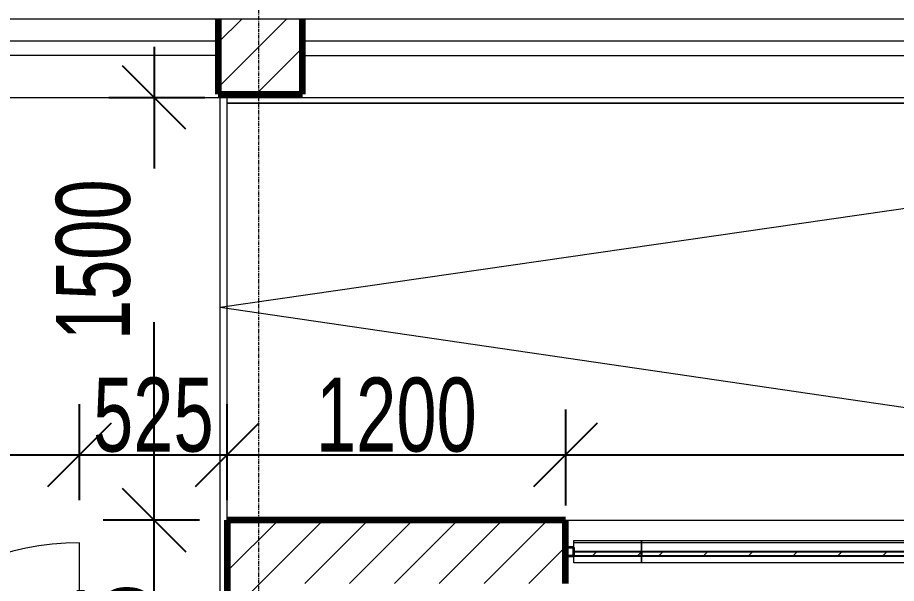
# Model space of a CAD drawing. Header units: millimetres. Extents: x -35190 to 411743, y -233114 to 23872.
# Drawn here: x 155340 to 158459, y 4874 to 6883 of the extents above; entities that cross this region are included whole.
import ezdxf

# ---------------------------------------------------------------- set-up
doc = ezdxf.new("R2010")
doc.units = ezdxf.units.MM
doc.linetypes.add('Grid Line', pattern=[22.225, 12.7, -3.175, 3.175, -3.175])
for name, color, linetype, lineweight in [('A-ANNO-DIMS', 211, 'Continuous', 9), ('A-DETL-THIN', 151, 'Continuous', 18), ('A-DOOR', 31, 'Continuous', 18), ('A-FLOR', 192, 'Continuous', 18), ('A-FLOR-HRAL', 11, 'Continuous', 18), ('A-GLAZ-CURT', 52, 'Continuous', 18), ('A-GLAZ-CWMG', 51, 'Continuous', 18), ('A-WALL', 113, 'Continuous', 18), ('A-WALL-PATT', 111, 'Continuous', 18), ('Q-CASE', 31, 'Continuous', 18), ('S-GRID', 1, 'Continuous', 9)]:
    doc.layers.add(name, color=color, linetype=linetype, lineweight=lineweight)
doc.styles.add('Arial_8', font='arial.ttf', dxfattribs={"width": 0.7, "height": 262.5})
doc.dimstyles.new('small_3_5mm', dxfattribs={"dimscale": 304.8, "dimtxt": 267.818092, "dimasz": 0.738189, "dimexe": 0.590551, "dimexo": 0.0625, "dimgap": 0.024606, "dimtad": 1, "dimdec": 0, "dimzin": 0, "dimdsep": 46, "dimtxsty": 'Arial_8', "dimblk1": 'OBLIQUE', "dimblk2": 'OBLIQUE', "dimsah": 1, "dimcen": 0.09, "dimdle": 0.590551, "dimazin": 0, "dimtfac": 1, "dimtdec": 4, "dimtix": 1, "dimtmove": 0, "dimatfit": 3, "dimfxl": 0.590551, "dimfxlon": 1, "dimtvp": 1, "dimtolj": 1, "dimtzin": 0, "dimarcsym": 2})
doc.dimstyles.new('small_3_5mm_1', dxfattribs={"dimscale": 304.8, "dimtxt": 267.818092, "dimasz": 0.738189, "dimexe": 0.590551, "dimexo": 0.0625, "dimgap": 0.024606, "dimtad": 1, "dimdec": 0, "dimzin": 0, "dimdsep": 46, "dimtxsty": 'Arial_8', "dimblk1": 'OBLIQUE', "dimblk2": 'OBLIQUE', "dimsah": 1, "dimcen": 0.09, "dimdle": 0.590551, "dimazin": 0, "dimtfac": 1, "dimtdec": 4, "dimtix": 1, "dimtmove": 1, "dimatfit": 3, "dimfxl": 0.590551, "dimfxlon": 1, "dimtvp": 1, "dimtolj": 1, "dimtzin": 0, "dimarcsym": 2})
pattern_1 = [(45, (140110.45, -3260.38), (-79.5495, 79.5495), [])]

# ---------------------------------------------------------------- blocks, each defined once
blk = doc.blocks.new('Double - Offset 1 - 1200 x 2100mm Sgl Swing-501791-FIRST FLOOR')
at = {"layer": 'A-DOOR'}
for p, q in [((834, 112.5), (834, 1057)), ((-366, 112.5), (-366, 368))]:
    blk.add_line(p, q, dxfattribs=at)
for centre, radius, start, end in [((834, 112.5), 944.5, 90, 180), ((-366, 112.5), 255.5, 360, 90)]:
    blk.add_arc(centre, radius, start, end, dxfattribs=at)
blk = doc.blocks.new('Top Rail Type - Top Rail_Internal_-623471-FIRST FLOOR')
at = {"layer": 'A-FLOR-HRAL'}
for p, q in [((15973.9, 9857.4), (15973.9, 9859.7)), ((15973.9, 9839.7), (21103.9, 9839.7))]:
    blk.add_line(p, q, dxfattribs=at)
blk = doc.blocks.new('Top Rail Type - Top Rail_Internal_-V45-FIRST FLOOR')
at = {"layer": 'A-FLOR-HRAL'}
for p, q in [((15973.9, 9839.7), (15973.9, 9859.7)), ((21103.9, 9839.7), (15973.9, 9839.7))]:
    blk.add_line(p, q, dxfattribs=at)
blk = doc.blocks.new('Top Rail Type - Top Rail_Internal_-623587-FIRST FLOOR')
at = {"layer": 'A-FLOR-HRAL'}
blk.add_line((1223.9, 10139.7), (21103.9, 10139.7), dxfattribs=at)
blk = doc.blocks.new('Casework 2 - Casework 2-644764-FIRST FLOOR')
at = {"layer": 'Q-CASE'}
for p, q in [((15941.4, 10060.2), (11381.4, 10060.2)), ((20803.9, 10060.2), (16241.4, 10060.2)), ((15941.4, 10009.7), (14198.8, 10009.7)), ((16241.4, 10009.7), (20803.9, 10009.7)), ((14198.8, 9859.7), (16019.6, 9859.7)), ((16019.6, 9859.7), (16019.6, 9871.6)), ((16019.6, 9859.7), (21195, 9859.7))]:
    blk.add_line(p, q, dxfattribs=at)
blk = doc.blocks.new('Rectangular Mullion - 30mm Square-V78-FIRST FLOOR')
at = {"layer": 'A-GLAZ-CWMG', "lineweight": 35}
for p, q in [((-30, 15), (0, 15)), ((-30, -14.6), (-30, 15)), ((0, 15), (0, -15)), ((0, -15), (-30, -15))]:
    blk.add_line(p, q, dxfattribs=at)
blk = doc.blocks.new('grill panel - grill panel-V73-FIRST FLOOR')
at = {"layer": 'A-GLAZ-CURT'}
for p, q in [((-600, -32.3), (-600, 0.4)), ((600, 0.4), (600, -32.3)), ((-600, -39.4), (-600, -32.3)), ((600, -32.3), (-600, -32.3)), ((600, -39.4), (-600, -39.4)), ((600, -32.3), (600, -39.4))]:
    blk.add_line(p, q, dxfattribs=at)
blk = doc.blocks.new('grill panel - grill panel-V81-FIRST FLOOR')
at = {"layer": 'A-GLAZ-CURT'}
h = blk.add_hatch(dxfattribs=at)
h.set_pattern_fill('FP_41', color=256, style=0, pattern_type=2)
h.set_pattern_definition([(225, (18043.9, 8247.18), (79.5495, -79.5495), [])])
h.paths.add_polyline_path([(600, 14.6), (-600, 14.6), (-600, 0.4), (600, 0.4), (600, 9.2)])
for p, q in [((-600, 14.6), (-600, 39.4)), ((-600, 39.4), (600, 39.4)), ((600, 39.4), (600, 14.6))]:
    blk.add_line(p, q, dxfattribs=at)
at = {"layer": 'A-GLAZ-CURT', "lineweight": 25}
for p, q in [((-600, 14.6), (-600, 0.4)), ((600, 14.6), (-600, 14.6)), ((-600, 0.4), (600, 0.4)), ((600, 0.4), (600, 14.6))]:
    blk.add_line(p, q, dxfattribs=at)
blk = doc.blocks.new('grill panel - grill panel-704987-FIRST FLOOR')
at = {"layer": 'A-GLAZ-CURT'}
for p, q in [((-120, -32.3), (-120, 0.4)), ((120, -15), (120, -32.3)), ((-120, -39.4), (-120, -32.3)), ((120, -32.3), (-120, -32.3)), ((120, -39.4), (-120, -39.4)), ((120, -32.3), (120, -39.4))]:
    blk.add_line(p, q, dxfattribs=at)
blk = doc.blocks.new('grill panel - grill panel-V82-FIRST FLOOR')
at = {"layer": 'A-GLAZ-CURT'}
h = blk.add_hatch(dxfattribs=at)
h.set_pattern_fill('FP_42', color=256, style=0, pattern_type=2)
h.set_pattern_definition([(225, (17323.9, 8247.18), (79.5495, -79.5495), [])])
h.paths.add_polyline_path([(-81.1, 14.6), (-120, 14.6), (-120, 0.4), (120, 0.4), (120, 14.6)])
for p, q in [((-120, 14.6), (-120, 39.4)), ((-120, 39.4), (120, 39.4)), ((120, 39.4), (120, 15))]:
    blk.add_line(p, q, dxfattribs=at)
at = {"layer": 'A-GLAZ-CURT', "lineweight": 25}
for p, q in [((-120, 14.6), (-120, 0.4)), ((120, 14.6), (-120, 14.6)), ((-120, 0.4), (120, 0.4)), ((120, 0.4), (120, 14.6))]:
    blk.add_line(p, q, dxfattribs=at)
blk = doc.blocks.new('_Oblique')
at = {"color": 0, "linetype": 'ByBlock', "lineweight": -2}
blk.add_line((-0.5, -0.5), (0.5, 0.5), dxfattribs=at)
blk = doc.blocks.new('*D4022')
at = {"layer": 'A-ANNO-DIMS', "color": 0, "lineweight": -2, "transparency": 16777216}
for p, q in [((154359.4, 5169.6), (154359.4, 5510.5)), ((155559.4, 5169.6), (155559.4, 5510.5)), ((154179.4, 5330.5), (155739.4, 5330.5))]:
    blk.add_line(p, q, dxfattribs=at)
at = {"layer": 'Defpoints', "color": 0, "transparency": 16777216}
for p in [(155559.4, 5330.5), (154359.4, 5150.5), (155559.4, 5150.5)]:
    blk.add_point(p, dxfattribs=at)
at = {"layer": 'A-ANNO-DIMS', "color": 0, "lineweight": -2, "transparency": 16777216, "xscale": 224.9999999999999, "yscale": 224.9999999999999, "zscale": 224.9999999999999, "rotation": 180}
blk.add_blockref('_Oblique', (154359.4, 5330.5), dxfattribs=at)
at = {"layer": 'A-ANNO-DIMS', "color": 0, "lineweight": -2, "transparency": 16777216, "xscale": 224.9999999999999, "yscale": 224.9999999999999, "zscale": 224.9999999999999}
blk.add_blockref('_Oblique', (155559.4, 5330.5), dxfattribs=at)
at = {"layer": 'A-ANNO-DIMS', "color": 0, "transparency": 16777216, "insert": (154959.4, 5472), "char_height": 262.5, "width": 672.429, "attachment_point": 5, "style": 'Arial_8'}
blk.add_mtext('\\A1;1200', dxfattribs=at)
blk = doc.blocks.new('*D4023')
at = {"layer": 'A-ANNO-DIMS', "color": 0, "lineweight": -2, "transparency": 16777216}
for p, q in [((155559.4, 5169.6), (155559.4, 5510.5)), ((156084.4, 5169.6), (156084.4, 5510.5)), ((155379.4, 5330.5), (156264.4, 5330.5))]:
    blk.add_line(p, q, dxfattribs=at)
at = {"layer": 'Defpoints', "color": 0, "transparency": 16777216}
for p in [(156084.4, 5330.5), (155559.4, 5150.5), (156084.4, 5150.5)]:
    blk.add_point(p, dxfattribs=at)
at = {"layer": 'A-ANNO-DIMS', "color": 0, "lineweight": -2, "transparency": 16777216, "xscale": 224.9999999999999, "yscale": 224.9999999999999, "zscale": 224.9999999999999, "rotation": 180}
blk.add_blockref('_Oblique', (155559.4, 5330.5), dxfattribs=at)
at = {"layer": 'A-ANNO-DIMS', "color": 0, "lineweight": -2, "transparency": 16777216, "xscale": 224.9999999999999, "yscale": 224.9999999999999, "zscale": 224.9999999999999}
blk.add_blockref('_Oblique', (156084.4, 5330.5), dxfattribs=at)
at = {"layer": 'A-ANNO-DIMS', "color": 0, "transparency": 16777216, "insert": (155821.9, 5472), "char_height": 262.5, "width": 504.322, "attachment_point": 5, "style": 'Arial_8'}
blk.add_mtext('\\A1;525', dxfattribs=at)
blk = doc.blocks.new('*D4024')
at = {"layer": 'A-ANNO-DIMS', "color": 0, "lineweight": -2, "transparency": 16777216}
for p, q in [((156084.4, 5169.6), (156084.4, 5510.5)), ((157284.4, 5491.5), (157284.4, 5150.5)), ((155904.4, 5330.5), (157464.4, 5330.5))]:
    blk.add_line(p, q, dxfattribs=at)
at = {"layer": 'Defpoints', "color": 0, "transparency": 16777216}
for p in [(157284.4, 5510.5), (157284.4, 5330.5), (156084.4, 5150.5)]:
    blk.add_point(p, dxfattribs=at)
at = {"layer": 'A-ANNO-DIMS', "color": 0, "lineweight": -2, "transparency": 16777216, "xscale": 224.9999999999999, "yscale": 224.9999999999999, "zscale": 224.9999999999999, "rotation": 180}
blk.add_blockref('_Oblique', (156084.4, 5330.5), dxfattribs=at)
at = {"layer": 'A-ANNO-DIMS', "color": 0, "lineweight": -2, "transparency": 16777216, "xscale": 224.9999999999999, "yscale": 224.9999999999999, "zscale": 224.9999999999999}
blk.add_blockref('_Oblique', (157284.4, 5330.5), dxfattribs=at)
at = {"layer": 'A-ANNO-DIMS', "color": 0, "transparency": 16777216, "insert": (156684.4, 5472), "char_height": 262.5, "width": 672.429, "attachment_point": 5, "style": 'Arial_8'}
blk.add_mtext('\\A1;1200', dxfattribs=at)
blk = doc.blocks.new('*D4025')
at = {"layer": 'A-ANNO-DIMS', "color": 0, "lineweight": -2, "transparency": 16777216}
for p, q in [((157284.4, 5491.5), (157284.4, 5150.5)), ((161184.4, 5491.5), (161184.4, 5150.5)), ((157104.4, 5330.5), (161364.4, 5330.5))]:
    blk.add_line(p, q, dxfattribs=at)
at = {"layer": 'Defpoints', "color": 0, "transparency": 16777216}
for p in [(157284.4, 5510.5), (161184.4, 5510.5), (161184.4, 5330.5)]:
    blk.add_point(p, dxfattribs=at)
at = {"layer": 'A-ANNO-DIMS', "color": 0, "lineweight": -2, "transparency": 16777216, "xscale": 224.9999999999999, "yscale": 224.9999999999999, "zscale": 224.9999999999999, "rotation": 180}
blk.add_blockref('_Oblique', (157284.4, 5330.5), dxfattribs=at)
at = {"layer": 'A-ANNO-DIMS', "color": 0, "lineweight": -2, "transparency": 16777216, "xscale": 224.9999999999999, "yscale": 224.9999999999999, "zscale": 224.9999999999999}
blk.add_blockref('_Oblique', (161184.4, 5330.5), dxfattribs=at)
at = {"layer": 'A-ANNO-DIMS', "color": 0, "transparency": 16777216, "insert": (159234.4, 5472.1), "char_height": 262.5, "width": 672.429, "attachment_point": 5, "style": 'Arial_8'}
blk.add_mtext('\\A1;3900', dxfattribs=at)
blk = doc.blocks.new('*D4196')
at = {"layer": 'A-ANNO-DIMS', "color": 0, "lineweight": -2, "transparency": 16777216}
for p, q in [((155824.4, 3894.3), (155824.4, 5279.3)), ((155985.4, 5099.3), (155644.4, 5099.3)), ((155663.5, 4074.3), (156004.4, 4074.3))]:
    blk.add_line(p, q, dxfattribs=at)
at = {"layer": 'Defpoints', "color": 0, "transparency": 16777216}
for p in [(155824.4, 5099.3), (156004.4, 5099.3), (155644.4, 4074.3)]:
    blk.add_point(p, dxfattribs=at)
at = {"layer": 'A-ANNO-DIMS', "color": 0, "lineweight": -2, "transparency": 16777216, "xscale": 224.9999999999999, "yscale": 224.9999999999999, "zscale": 224.9999999999999}
for p, rotation in [((155824.4, 5099.3), 90), ((155824.4, 4074.3), 270)]:
    blk.add_blockref('_Oblique', p, dxfattribs=dict(at, rotation=rotation))
at = {"layer": 'A-ANNO-DIMS', "color": 0, "transparency": 16777216, "insert": (155682.9, 4586.8), "char_height": 262.5, "width": 672.429, "attachment_point": 5, "rotation": 90, "style": 'Arial_8'}
blk.add_mtext('\\A1;1025', dxfattribs=at)
blk = doc.blocks.new('*D4197')
at = {"layer": 'A-ANNO-DIMS', "color": 0, "lineweight": -2, "transparency": 16777216}
for p, q in [((155824.4, 6779.3), (155824.4, 6347.2)), ((155663.5, 6599.3), (156004.4, 6599.3)), ((155824.4, 4919.3), (155824.4, 5801.4)), ((155985.4, 5099.3), (155644.4, 5099.3))]:
    blk.add_line(p, q, dxfattribs=at)
at = {"layer": 'Defpoints', "color": 0, "transparency": 16777216}
for p in [(155644.4, 6599.3), (155824.4, 6599.3), (156004.4, 5099.3)]:
    blk.add_point(p, dxfattribs=at)
at = {"layer": 'A-ANNO-DIMS', "color": 0, "lineweight": -2, "transparency": 16777216, "xscale": 224.9999999999999, "yscale": 224.9999999999999, "zscale": 224.9999999999999}
for p, rotation in [((155824.4, 6599.3), 90), ((155824.4, 5099.3), 270)]:
    blk.add_blockref('_Oblique', p, dxfattribs=dict(at, rotation=rotation))
at = {"layer": 'A-ANNO-DIMS', "color": 0, "transparency": 16777216, "insert": (155476.1, 5738.1), "char_height": 262.5, "width": 672.429, "attachment_point": 1, "rotation": 90, "line_spacing_factor": 0.941778, "style": 'Arial_8'}
blk.add_mtext('\\A1;1500', dxfattribs=at)

msp = doc.modelspace()

# ---------------------------------------------------------------- hatches: boundary and pattern name
at = {"layer": 'A-WALL-PATT'}
h = msp.add_hatch(dxfattribs=at)
h.set_pattern_fill('FP_1', color=256, style=0, pattern_type=2)
h.set_pattern_definition(pattern_1)
h.paths.add_polyline_path([(156351.8, 6611.2), (156351.8, 6879.3), (156051.8, 6879.3), (156051.8, 6611.2), (156130, 6611.2)])
h = msp.add_hatch(dxfattribs=at)
h.set_pattern_fill('FP_1', color=256, style=0, pattern_type=2)
h.set_pattern_definition(pattern_1)
h.paths.add_polyline_path([(156309.4, 4074.3), (156309.4, 5099.3), (156084.4, 5099.3), (156084.4, 4074.3)])
h = msp.add_hatch(dxfattribs=at)
h.set_pattern_fill('FP_1', color=256, style=0, pattern_type=2)
h.set_pattern_definition(pattern_1)
h.paths.add_polyline_path([(156309.4, 4874.3), (157284.4, 4874.3), (157284.4, 5099.3), (156309.4, 5099.3)])

# ---------------------------------------------------------------- linework, layer by layer
at = {"layer": 'A-DETL-THIN'}
for p, q in [((156059.4, 4074.3), (156059.4, 6599.3)), ((161214.4, 6599.3), (156059.4, 5854.3)), ((156084.4, 6599.3), (161244.4, 6599.3)), ((161214.4, 5099.3), (156059.4, 5854.3)), ((157284.4, 5099.3), (161184.4, 5099.3))]:
    msp.add_line(p, q, dxfattribs=at)
at = {"layer": 'A-FLOR'}
msp.add_line((156084.4, 5099.3), (156084.4, 6579.3), dxfattribs=at)
at = {"layer": 'A-WALL', "lineweight": 140}
for p, q in [((156051.8, 6879.3), (156051.8, 6611.2)), ((156351.8, 6611.2), (156351.8, 6879.3)), ((156051.8, 6611.2), (156351.8, 6611.2)), ((156084.4, 5099.3), (156084.4, 4074.3)), ((157284.4, 5099.3), (156084.4, 5099.3)), ((157284.4, 4874.3), (157284.4, 5099.3))]:
    msp.add_line(p, q, dxfattribs=at)
at = {"layer": 'S-GRID', "linetype": 'Grid Line'}
msp.add_line((156196.9, -26662), (156196.9, 15610.8), dxfattribs=at)

# ---------------------------------------------------------------- block references
at = {"layer": 'A-DOOR'}
msp.add_blockref('Double - Offset 1 - 1200 x 2100mm Sgl Swing-501791-FIRST FLOOR', (154725.4, 3961.8), dxfattribs=at)
at = {"layer": 'A-FLOR-HRAL'}
for name in ['Top Rail Type - Top Rail_Internal_-623587-FIRST FLOOR', 'Top Rail Type - Top Rail_Internal_-623471-FIRST FLOOR', 'Top Rail Type - Top Rail_Internal_-V45-FIRST FLOOR']:
    msp.add_blockref(name, (140110.5, -3260.4), dxfattribs=at)
at = {"layer": 'A-GLAZ-CURT', "rotation": 180}
for name, p in [('grill panel - grill panel-704987-FIRST FLOOR', (157434.4, 4986.8)), ('grill panel - grill panel-V73-FIRST FLOOR', (158154.4, 4986.8)), ('grill panel - grill panel-V82-FIRST FLOOR', (157434.4, 4986.8)), ('grill panel - grill panel-V81-FIRST FLOOR', (158154.4, 4986.8))]:
    msp.add_blockref(name, p, dxfattribs=at)
at = {"layer": 'A-GLAZ-CWMG', "extrusion": (0, 0, -1)}
msp.add_blockref('Rectangular Mullion - 30mm Square-V78-FIRST FLOOR', (-157284.4, 4986.8), dxfattribs=at)
at = {"layer": 'Q-CASE'}
msp.add_blockref('Casework 2 - Casework 2-644764-FIRST FLOOR', (140110.5, -3260.4), dxfattribs=at)

# ---------------------------------------------------------------- dimensions: what is measured, and where the dimension line sits
at = {"layer": 'A-ANNO-DIMS'}
dim = msp.add_linear_dim(base=(155824.4, 6599.3), p1=(156004.4, 5099.3), p2=(155644.4, 6599.3), angle=90, dimstyle='small_3_5mm_1', override={"dimpost": '<>', "dimfxl": 1542.595216}, dxfattribs=at)
dim.commit()
dim.dimension.update_dxf_attribs({"geometry": '*D4197', "text_midpoint": (155651.1, 6074.3), "dimtype": 160, "text_rotation": 90})
for base, p1, p2, override, picture, middle in [((155559.4, 5330.5), (154359.4, 5150.5), (155559.4, 5150.5), {"dimpost": '<>', "dimfxl": 1200}, '*D4022', (154959.4, 5472)), ((156084.4, 5330.5), (155559.4, 5150.5), (156084.4, 5150.5), {"dimpost": '<>', "dimfxl": 525}, '*D4023', (155821.9, 5472)), ((157284.4, 5330.5), (156084.4, 5150.5), (157284.4, 5510.5), {"dimpost": '<>', "dimfxl": 1252.836781}, '*D4024', (156684.4, 5472)), ((161184.4, 5330.5), (157284.4, 5510.5), (161184.4, 5510.5), {"dimpost": '<>', "dimfxl": 3900}, '*D4025', (159234.4, 5472.1))]:
    dim = msp.add_linear_dim(base=base, p1=p1, p2=p2, dimstyle='small_3_5mm', override=override, dxfattribs=at)
    dim.commit()
    dim.dimension.update_dxf_attribs({"geometry": picture, "text_midpoint": middle})
dim = msp.add_linear_dim(base=(155824.4, 5099.3), p1=(155644.4, 4074.3), p2=(156004.4, 5099.3), angle=90, dimstyle='small_3_5mm', override={"dimpost": '<>', "dimfxl": 1086.381609}, dxfattribs=at)
dim.commit()
dim.dimension.update_dxf_attribs({"geometry": '*D4196', "text_midpoint": (155682.9, 4586.8)})

doc.saveas('drawing.dxf')
